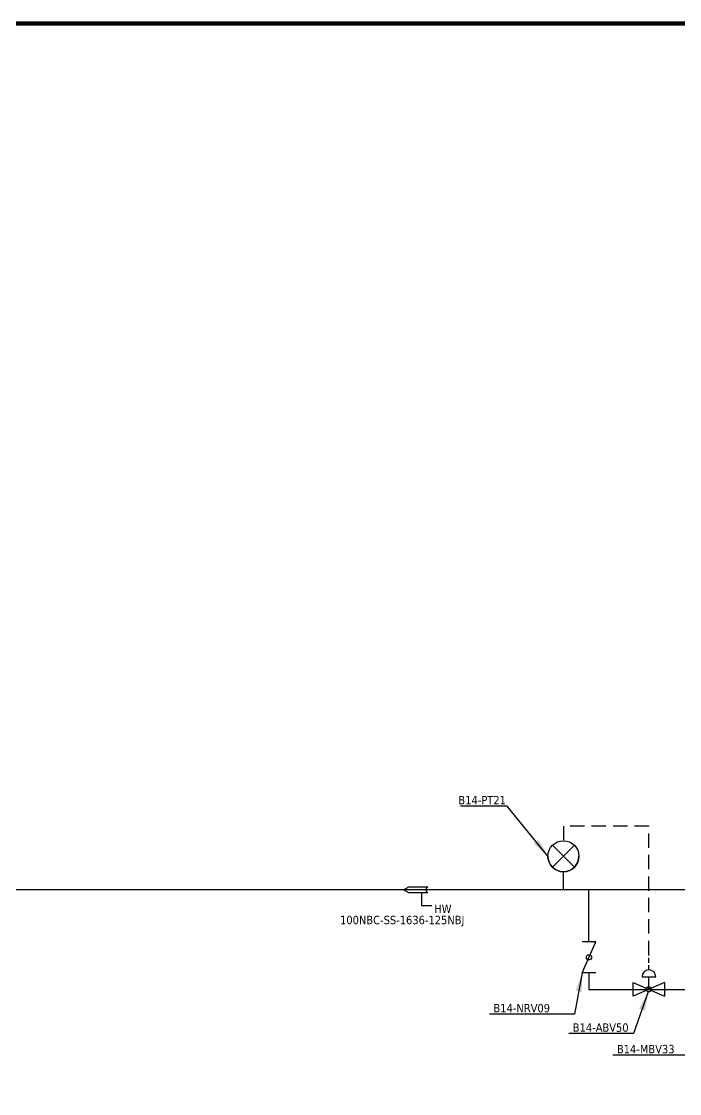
# Model space of a CAD drawing. Header units: millimetres. Extents: x 25096 to 30217, y 6541 to 10165.
# Drawn here: x 27162 to 28038, y 8737 to 10165 of the extents above; entities that cross this region are included whole.
import ezdxf

# ---------------------------------------------------------------- set-up
doc = ezdxf.new("R2010")
doc.units = ezdxf.units.MM
doc.linetypes.add('HIDDEN', pattern=[9.525, 6.35, -3.175])
for name, color, linetype in [('CA LINE', 5, 'Continuous'), ('HW LINE', 1, 'Continuous'), ('INTRUMENT', 3, 'HIDDEN')]:
    doc.layers.add(name, color=color, linetype=linetype)
doc.layers.add('TITLE TEXT', color=7, linetype='Continuous', lineweight=20)
doc.dimstyles.new('ISO-25', dxfattribs={"dimtxt": 2.5, "dimasz": 2.5, "dimexe": 1.25, "dimexo": 0.625, "dimtad": 1, "dimtxsty": 'Standard', "dimcen": 2.5, "dimadec": 0, "dimazin": 0, "dimtfac": 1, "dimtmove": 0, "dimatfit": 3, "dimfxl": 1, "dimarcsym": 0})

msp = doc.modelspace()

# ---------------------------------------------------------------- linework, layer by layer
at = {"linetype": 'Continuous', "lineweight": -3}
for p, q in [((27898.3, 9067.4), (27869.2, 9038.3)), ((27898.3, 9038.3), (27869.2, 9067.4)), ((27883.7, 9007.8), (27883.7, 9032.2)), ((27926.8, 8938.9), (27908.6, 8938.9)), ((27908.6, 8897.3), (27926.8, 8938.9)), ((27926.8, 8897.3), (27908.6, 8897.3)), ((27976.6, 8866.2), (27976.6, 8884.5)), ((27976.6, 8884.5), (28018.2, 8866.2)), ((28018.2, 8884.5), (27976.6, 8866.2)), ((27988.3, 8892.3), (28006.5, 8892.3)), ((27997.4, 8875.4), (27997.4, 8892.3)), ((28018.2, 8884.5), (28018.2, 8866.2))]:
    msp.add_line(p, q, dxfattribs=at)
for p, q in [((28182.6, 9007.8), (26626, 9007.8)), ((27926.8, 8938.9), (27925.1, 8937.2)), ((27925.1, 8937.2), (27925.9, 8936.8))]:
    msp.add_line(p, q)
at = {"linetype": 'HIDDEN', "lineweight": -3}
msp.add_line((27997.4, 8901.4), (27997.4, 8921.1), dxfattribs=at)
for centre, radius in [((27883.7, 9052.8), 20.6), ((27917.7, 8918.1), 3.45), ((27997.4, 8875.4), 3.45)]:
    msp.add_circle(centre, radius)
at = {"linetype": 'Continuous', "lineweight": -3}
for centre, radius, start, end in [((27883.7, 9052.8), 20.6, 180, 0), ((27997.4, 8892.3), 9.1, 0, 180)]:
    msp.add_arc(centre, radius, start, end, dxfattribs=at)
at = {"layer": 'CA LINE'}
for p, q in [((27917.7, 8938.9), (27917.7, 9007.8)), ((27956.5, 8875.4), (28109.5, 8875.4))]:
    msp.add_line(p, q, dxfattribs=at)
msp.add_lwpolyline([(27917.7, 8897.3), (27917.7, 8875.4), (27956.5, 8875.4)], dxfattribs=at)
at = {"layer": 'HW LINE'}
msp.add_lwpolyline([(27677.8, 9003.8), (27670.9, 9007.8), (27677.8, 9011.9), (27703.2, 9011.9), (27699.7, 9007.8), (27703.2, 9003.8), (27677.8, 9003.8)], close=True, dxfattribs=at)
at = {"layer": 'INTRUMENT', "linetype": 'HIDDEN', "lineweight": -3, "ltscale": 3}
msp.add_line((27883.7, 9093), (27883.7, 9073.4), dxfattribs=at)
msp.add_lwpolyline([(27997.4, 8921.1), (27997.4, 9093), (27883.7, 9093)], dxfattribs=at)
at = {"layer": 'TITLE TEXT', "ltscale": 5, "const_width": 5.38}
msp.add_lwpolyline([(30214.5, 10162.1), (30214.5, 6543.5), (25098.5, 6543.5), (25098.5, 10162.1)], close=True, dxfattribs=at)

# ---------------------------------------------------------------- texts
at = {"char_height": 11.166, "width": 777.184}
for s, insert, attachment_point in [('{\\fTahoma|b0|i0|c0|p34;B14-PT21}', (27743.8, 9133.1), 1), ('{\\fTahoma|b0|i0|c0|p34;HW}', (27711.7, 8988.3), 1), ('\\pxt9;{\\fTahoma|b0|i0|c0|p34;100NBC-SS-1636-125NBJ}', (27751.9, 8973.4), 3), ('{\\fTahoma|b0|i0|c0|p34;B14-NRV09}', (27790.5, 8856), 1), ('{\\fTahoma|b0|i0|c0|p34;B14-ABV50}', (27896.1, 8830.1), 1), ('{\\fTahoma|b0|i0|c0|p34;B14-MBV33}', (27954.9, 8801.4), 1)]:
    msp.add_mtext(s, dxfattribs=dict(at, insert=insert, attachment_point=attachment_point))

# ---------------------------------------------------------------- leaders
at = {"linetype": 'Continuous', "lineweight": -3}
for points in [[(27863.1, 9052.9), (27808.8, 9119.6), (27746.8, 9119.6)], [(27908.6, 8897.3), (27898.4, 8842.5), (27785.2, 8842.5)], [(27996.5, 8872), (27977, 8816.6), (27890.7, 8816.6)], [(28072.9, 8858.4), (28062.8, 8787.9), (27949.6, 8787.9)]]:
    msp.add_leader(points, dimstyle='ISO-25', override={"dimscale": 10, "dimtad": 0}, dxfattribs=at)
at = {"layer": 'HW LINE'}
msp.add_leader([(27694.7, 9003.8), (27694.7, 8987.3), (27708.5, 8987.3)], dimstyle='ISO-25', override={"dimscale": 2.5, "dimgap": 0.625, "dimtad": 0}, dxfattribs=at)

doc.saveas('drawing.dxf')
